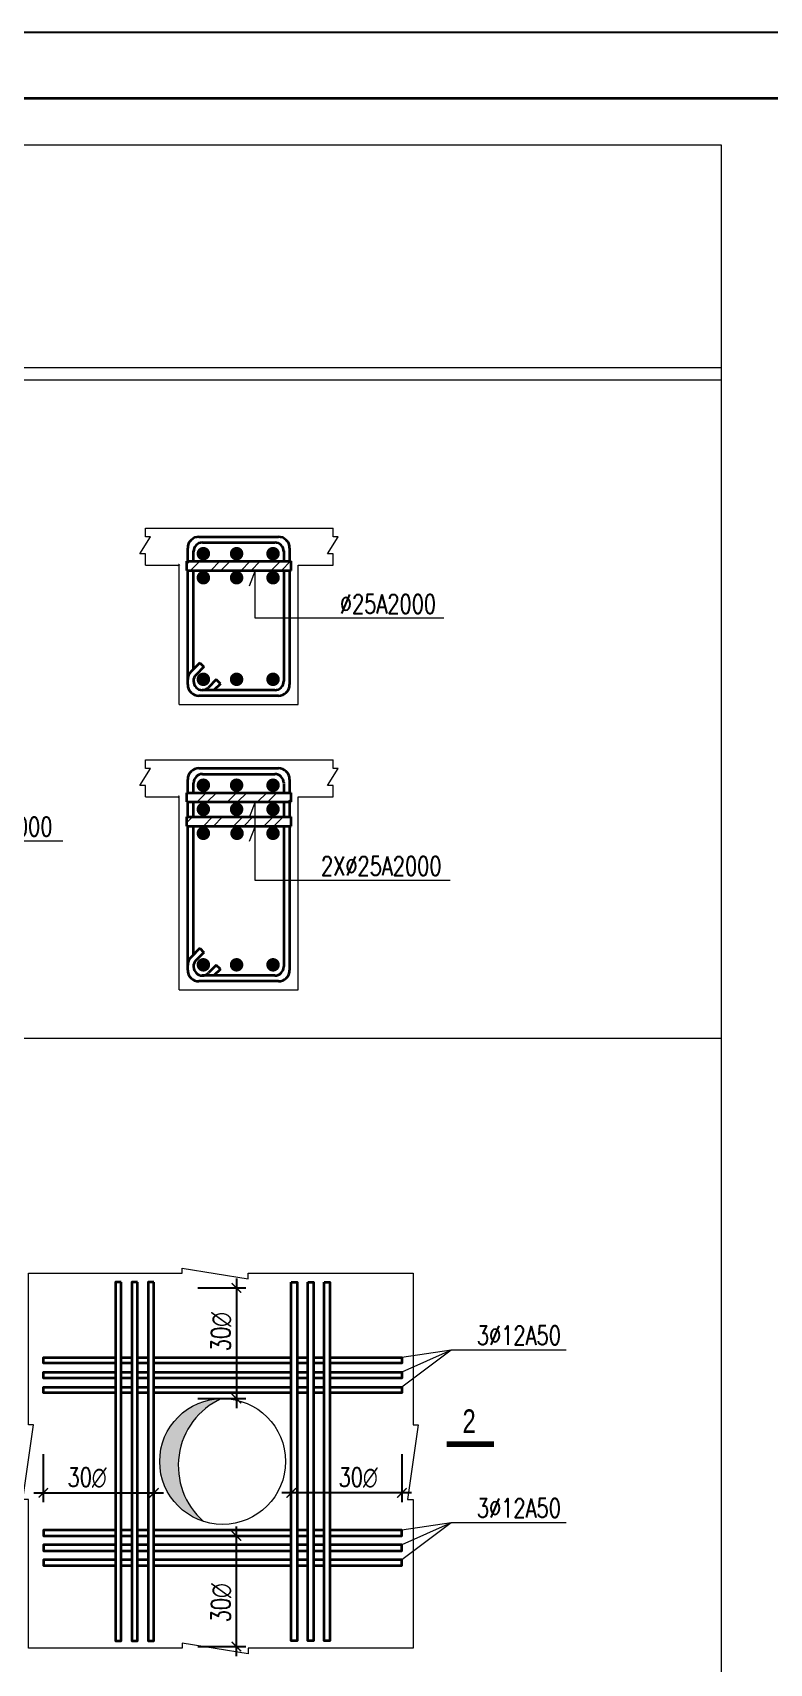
# Model space of a CAD drawing. Extents: x -1855204 to -1466800, y -1308584 to -996495.
# Drawn here: x -1664053 to -1656272, y -1034873 to -1017655 of the extents above; entities that cross this region are included whole.
import ezdxf
from ezdxf.enums import TextEntityAlignment as Align

# ---------------------------------------------------------------- set-up
doc = ezdxf.new("R2010")
doc.units = 0
doc.header["$LTSCALE"] = 150
doc.header["$PDMODE"] = 35
doc.layers.get('Defpoints').update_dxf_attribs({"lineweight": 18})
for name, color, linetype, lineweight in [('05.Text', 253, 'Continuous', 18), ('11.Khung bo', 32, 'Continuous', 50), ('12.Khung', 36, 'Continuous', 25), ('LS-DIM', 251, 'Continuous', 13), ('LS-HATCH', 147, 'Continuous', 9), ('LS-TEXT', 60, 'Continuous', 20), ('LS-THAY', 7, 'Continuous', 20), ('LS-THEP', 3, 'Continuous', 35)]:
    doc.layers.add(name, color=color, linetype=linetype, lineweight=lineweight)
doc.layers.add('DIM', color=1, linetype='Continuous')
doc.layers.add('HATCH', color=8, linetype='Continuous')
doc.styles.add('KCVN-LEADER', font='vnromadi.shx', dxfattribs={"width": 0.7, "height": 4})
doc.styles.add('vnsimpli', font='vnsimli.shx', dxfattribs={"width": 0.75})
doc.dimstyles.new('D100(200)', dxfattribs={"dimtxt": 200, "dimasz": 100, "dimexe": 100, "dimexo": 0, "dimgap": 50, "dimtad": 1, "dimdec": 0, "dimdsep": 46, "dimtxsty": 'vnsimpli', "dimblk": 'ARCHTICK', "dimcen": 1, "dimdle": 100, "dimclrd": 256, "dimclre": 256, "dimclrt": 60, "dimadec": 0, "dimazin": 0, "dimtfac": 1, "dimtdec": 0, "dimtmove": 0, "dimatfit": 3, "dimfxl": 1, "dimarcsym": 0})
pattern_1 = [(45, (-655228.4, 2393702.96), (-159.803483, 159.803483), []), (45, (-655121.87, 2393702.96), (-159.803483, 159.803483), [])]

# ---------------------------------------------------------------- blocks, each defined once
blk = doc.blocks.new('_ArchTick')
at = {"layer": 'DIM', "color": 0, "const_width": 0.15}
blk.add_lwpolyline([(-0.5, -0.5), (0.5, 0.5)], dxfattribs=at)
blk = doc.blocks.new('*D83')
at = {"layer": 'Defpoints', "color": 0, "transparency": 16777216}
for p in [(-1661322, -1032663), (-1660153, -1032663), (-1661322, -1033072)]:
    blk.add_point(p, dxfattribs=at)
at = {"layer": 'LS-DIM', "lineweight": -2, "transparency": 16777216}
for p, q in [((-1661322, -1032663), (-1661322, -1033172)), ((-1660153, -1032663), (-1660153, -1033172)), ((-1660053, -1033072), (-1661422, -1033072))]:
    blk.add_line(p, q, dxfattribs=at)
at = {"layer": 'LS-DIM', "lineweight": -2, "transparency": 16777216, "xscale": 100, "yscale": 100, "zscale": 100, "rotation": 180}
blk.add_blockref('_ArchTick', (-1661322, -1033072), dxfattribs=at)
at = {"layer": 'LS-DIM', "lineweight": -2, "transparency": 16777216, "xscale": 100, "yscale": 100, "zscale": 100}
blk.add_blockref('_ArchTick', (-1660153, -1033072), dxfattribs=at)
at = {"layer": 'LS-DIM', "color": 60, "transparency": 16777216, "insert": (-1660615, -1032913), "char_height": 200, "attachment_point": 5, "style": 'vnsimpli'}
blk.add_mtext('30{\\fSymbol|b0|i0|c2|p17;Æ}', dxfattribs=at)
blk = doc.blocks.new('*D95')
at = {"layer": 'Defpoints', "color": 0, "transparency": 16777216}
for p in [(-1662309, -1030909), (-1662309, -1032077), (-1661900, -1032077)]:
    blk.add_point(p, dxfattribs=at)
at = {"layer": 'LS-DIM', "lineweight": -2, "transparency": 16777216}
for p, q in [((-1661900, -1030809), (-1661900, -1032177)), ((-1662309, -1030909), (-1661800, -1030909)), ((-1662309, -1032077), (-1661800, -1032077))]:
    blk.add_line(p, q, dxfattribs=at)
at = {"layer": 'LS-DIM', "lineweight": -2, "transparency": 16777216, "xscale": 100, "yscale": 100, "zscale": 100}
for p, rotation in [((-1661900, -1030909), 90), ((-1661900, -1032077), 270)]:
    blk.add_blockref('_ArchTick', p, dxfattribs=dict(at, rotation=rotation))
at = {"layer": 'LS-DIM', "color": 60, "transparency": 16777216, "insert": (-1662059, -1031370), "char_height": 200, "attachment_point": 5, "rotation": 90, "style": 'vnsimpli'}
blk.add_mtext('30{\\fSymbol|b0|i0|c2|p17;Æ}', dxfattribs=at)
blk = doc.blocks.new('*D96')
at = {"layer": 'Defpoints', "color": 0, "transparency": 16777216}
for p in [(-1663940, -1032663), (-1662771, -1032663), (-1662771, -1033072)]:
    blk.add_point(p, dxfattribs=at)
at = {"layer": 'LS-DIM', "lineweight": -2, "transparency": 16777216}
for p, q in [((-1663940, -1032663), (-1663940, -1033172)), ((-1662771, -1032663), (-1662771, -1033172)), ((-1664040, -1033072), (-1662671, -1033072))]:
    blk.add_line(p, q, dxfattribs=at)
at = {"layer": 'LS-DIM', "lineweight": -2, "transparency": 16777216, "xscale": 100, "yscale": 100, "zscale": 100, "rotation": 180}
blk.add_blockref('_ArchTick', (-1663940, -1033072), dxfattribs=at)
at = {"layer": 'LS-DIM', "lineweight": -2, "transparency": 16777216, "xscale": 100, "yscale": 100, "zscale": 100}
blk.add_blockref('_ArchTick', (-1662771, -1033072), dxfattribs=at)
at = {"layer": 'LS-DIM', "color": 60, "transparency": 16777216, "insert": (-1663478, -1032913), "char_height": 200, "attachment_point": 5, "style": 'vnsimpli'}
blk.add_mtext('30{\\fSymbol|b0|i0|c2|p17;Æ}', dxfattribs=at)
blk = doc.blocks.new('*D97')
at = {"layer": 'Defpoints', "color": 0, "transparency": 16777216}
for p in [(-1662309, -1033526), (-1661900, -1033526), (-1662309, -1034695)]:
    blk.add_point(p, dxfattribs=at)
at = {"layer": 'LS-DIM', "lineweight": -2, "transparency": 16777216}
for p, q in [((-1661900, -1034795), (-1661900, -1033426)), ((-1662309, -1033526), (-1661800, -1033526)), ((-1662309, -1034695), (-1661800, -1034695))]:
    blk.add_line(p, q, dxfattribs=at)
at = {"layer": 'LS-DIM', "lineweight": -2, "transparency": 16777216, "xscale": 100, "yscale": 100, "zscale": 100}
for p, rotation in [((-1661900, -1033526), 90), ((-1661900, -1034695), 270)]:
    blk.add_blockref('_ArchTick', p, dxfattribs=dict(at, rotation=rotation))
at = {"layer": 'LS-DIM', "color": 60, "transparency": 16777216, "insert": (-1662059, -1034233), "char_height": 200, "attachment_point": 5, "rotation": 90, "style": 'vnsimpli'}
blk.add_mtext('30{\\fSymbol|b0|i0|c2|p17;Æ}', dxfattribs=at)
blk = doc.blocks.new('100')
at = {"layer": '11.Khung bo', "const_width": 26.7}
blk.add_lwpolyline([(1860913, -945240), (1860913, -916940), (1896063, -916940), (1896063, -945240)], close=True, dxfattribs=at)
at = {"layer": '12.Khung', "color": 1}
blk.add_lwpolyline([(1901579, -945940), (1901579, -916240), (1859580, -916240), (1859580, -945940)], close=True, dxfattribs=at)

msp = doc.modelspace()

# ---------------------------------------------------------------- hatches: boundary and pattern name
at = {"layer": 'HATCH'}
msp.add_hatch(color=256, dxfattribs=at).paths.add_polyline_path([(-1662059.4, -1032077, 0.4084728), (-1662710.6, -1032741.1, 0.3269912), (-1662246.9, -1033374.4, -0.5446857)])
at = {"layer": 'LS-HATCH'}
h = msp.add_hatch(dxfattribs=at)
h.set_pattern_fill('ANSI32', color=256, scale=23.726641, style=0)
h.set_pattern_definition([(45, (-655228.4, 2393446.69), (-159.803483, 159.803483), []), (45, (-655121.87, 2393446.69), (-159.803483, 159.803483), [])])
h.paths.add_polyline_path([(-1662427.8, -1023235.9), (-1662427.8, -1023333), (-1661323.5, -1023333), (-1661323.5, -1023235.9)])
h = msp.add_hatch(dxfattribs=at)
h.set_pattern_fill('ANSI32', color=256, scale=23.726641, style=0)
h.set_pattern_definition(pattern_1)
h.paths.add_polyline_path([(-1662427.8, -1025680.5), (-1662427.8, -1025777.6), (-1661323.5, -1025777.6), (-1661323.5, -1025680.5)])
h = msp.add_hatch(dxfattribs=at)
h.set_pattern_fill('ANSI32', color=256, scale=23.726641, style=0)
h.set_pattern_definition(pattern_1)
h.paths.add_polyline_path([(-1662427.8, -1025934.4), (-1662427.8, -1026031.5), (-1661323.5, -1026031.5), (-1661323.5, -1025934.4)])

# ---------------------------------------------------------------- linework, layer by layer
at = {"layer": 'LS-DIM', "linetype": 'ByBlock'}
for p, q in [((-1661702.2, -1023333), (-1661764.3, -1023498.1)), ((-1661702.2, -1025777.6), (-1661764.3, -1025942.7)), ((-1661702.2, -1026031.5), (-1661764.3, -1026196.6))]:
    msp.add_line(p, q, dxfattribs=at)
at = {"layer": 'LS-DIM'}
for p, q in [((-1661702.2, -1023838.4), (-1661702.2, -1023333)), ((-1659710.9, -1023838.4), (-1661702.2, -1023838.4)), ((-1661702.2, -1026605.6), (-1661702.2, -1025777.6)), ((-1663735.1, -1026190.7), (-1665835.5, -1026190.7)), ((-1659641.6, -1026605.6), (-1661702.2, -1026605.6)), ((-1659632.2, -1031564.8), (-1660153.2, -1031642.3)), ((-1659632.2, -1031564.8), (-1660153.2, -1031798.9)), ((-1659632.2, -1031564.8), (-1660153.2, -1031955.5)), ((-1659632.2, -1033388.4), (-1660153.2, -1033779.1)), ((-1659632.2, -1033388.4), (-1660153.2, -1033622.5)), ((-1659632.2, -1033388.4), (-1660153.2, -1033465.9))]:
    msp.add_line(p, q, dxfattribs=at)
for points in [[(-1662860.1, -1023277.3), (-1662860.1, -1023158.6), (-1662919.2, -1023158.6), (-1662806.6, -1022979.8), (-1662860.1, -1022979.8), (-1662860.1, -1022886.9)], [(-1660879.3, -1023277.3), (-1660879.3, -1023158.6), (-1660938.5, -1023158.6), (-1660825.9, -1022979.8), (-1660879.3, -1022979.8), (-1660879.3, -1022886.9)], [(-1662860.1, -1025721.9), (-1662860.1, -1025603.2), (-1662919.2, -1025603.2), (-1662806.6, -1025424.4), (-1662860.1, -1025424.4), (-1662860.1, -1025331.5)], [(-1660879.3, -1025721.9), (-1660879.3, -1025603.2), (-1660938.5, -1025603.2), (-1660825.9, -1025424.4), (-1660879.3, -1025424.4), (-1660879.3, -1025331.5)], [(-1658417.8, -1031564.8), (-1659632.2, -1031564.8)], [(-1658417.8, -1033388.4), (-1659632.2, -1033388.4)]]:
    msp.add_lwpolyline(points, dxfattribs=at)
msp.add_lwpolyline([(-1660034.8, -1030753.2), (-1660034.8, -1032354.1), (-1659981.3, -1032354.1), (-1660093.9, -1033142.7), (-1660034.8, -1033142.7), (-1660034.8, -1034713.5), (-1661777.3, -1034713.5), (-1661777.3, -1034772.7), (-1662473.8, -1034660.1), (-1662473.8, -1034713.5), (-1664097.8, -1034713.5), (-1664097.8, -1033142.7), (-1664156.9, -1033142.7), (-1664044.3, -1032354.1), (-1664097.8, -1032354.1), (-1664097.8, -1030753.2), (-1662473.8, -1030753.2), (-1662473.8, -1030699.8), (-1661777.3, -1030812.4), (-1661777.3, -1030753.2)], close=True, dxfattribs=at)
at = {"layer": 'LS-TEXT', "const_width": 60}
msp.add_lwpolyline([(-1659179.8, -1032559.3), (-1659680.3, -1032559.3)], dxfattribs=at)
at = {"layer": 'LS-THAY'}
for p, q in [((-1689670.4, -1021191.2), (-1656781, -1021191.2)), ((-1689670.4, -1021321.3), (-1656781, -1021321.3)), ((-1662860.1, -1022886.9), (-1660879.3, -1022886.9)), ((-1662860.1, -1023277.3), (-1662511.7, -1023277.3)), ((-1662505.7, -1024747.8), (-1662505.7, -1023283.2)), ((-1661248.1, -1024747.8), (-1661248.1, -1023277.3)), ((-1661248.1, -1023277.3), (-1660879.3, -1023277.3)), ((-1662505.7, -1024747.8), (-1661248.1, -1024747.8)), ((-1662860.1, -1025331.5), (-1660879.3, -1025331.5)), ((-1662860.1, -1025721.9), (-1662511.7, -1025721.9)), ((-1662505.7, -1027762), (-1662505.7, -1025727.8)), ((-1661248.1, -1027762), (-1661248.1, -1025721.9)), ((-1661248.1, -1025721.9), (-1660879.3, -1025721.9)), ((-1662505.7, -1027762), (-1661248.1, -1027762)), ((-1673225.7, -1028270.3), (-1656781, -1028270.3))]:
    msp.add_line(p, q, dxfattribs=at)
msp.add_lwpolyline([(-1689670.4, -1018838.5), (-1656781, -1018838.5), (-1656781, -1046205.7), (-1689670.4, -1046205.7)], close=True, dxfattribs=at)
msp.add_circle((-1662046.4, -1032741.1), 664.3, dxfattribs=at)
msp.add_arc((-1661734.4, -1032786.2), 780.2, 114.62422, 228.93022, dxfattribs=at)
at = {"layer": 'LS-THEP'}
for p, q in [((-1662414.9, -1023138.1), (-1662414.9, -1023096.4)), ((-1662296.2, -1022977.8), (-1661457.6, -1022977.8)), ((-1662259.1, -1023038.7), (-1661494.8, -1023038.7)), ((-1661339, -1023096.4), (-1661339, -1023138.1)), ((-1662427.8, -1023235.9), (-1661323.5, -1023235.9)), ((-1662427.8, -1023235.9), (-1662427.8, -1023333)), ((-1662414.9, -1023235.9), (-1662414.9, -1023138.1)), ((-1662354, -1023132), (-1662354, -1023127.5)), ((-1662354, -1023235.9), (-1662354, -1023138.1)), ((-1661399.8, -1023127.5), (-1661399.8, -1023132)), ((-1661399.8, -1023138.1), (-1661399.8, -1023235.9)), ((-1661339, -1023138.1), (-1661339, -1023235.9)), ((-1661323.5, -1023333), (-1661323.5, -1023235.9)), ((-1662427.8, -1023333), (-1661323.5, -1023333)), ((-1662414.9, -1024538.2), (-1662414.9, -1023333)), ((-1662414.9, -1023392), (-1662414.9, -1023350.3)), ((-1662354, -1024375.7), (-1662354, -1023333)), ((-1662354, -1023385.9), (-1662354, -1023381.4)), ((-1661399.8, -1023333), (-1661399.8, -1024501.1)), ((-1661399.8, -1023381.4), (-1661399.8, -1023385.9)), ((-1661339, -1023333), (-1661339, -1024538.2)), ((-1662286.7, -1024308.4), (-1662380.1, -1024401.8)), ((-1662243.6, -1024351.4), (-1662326.2, -1024434)), ((-1662286.7, -1024308.4), (-1662243.6, -1024351.4)), ((-1662414.9, -1024538.2), (-1662414.9, -1024485.7)), ((-1661494.8, -1024596), (-1662263, -1024596)), ((-1662113.4, -1024485.7), (-1662195.9, -1024568.2)), ((-1662070.3, -1024528.7), (-1662137.6, -1024596)), ((-1662070.3, -1024528.7), (-1662113.4, -1024485.7)), ((-1661457.6, -1024656.9), (-1662296.2, -1024656.9)), ((-1662296.2, -1025422.4), (-1661457.6, -1025422.4)), ((-1662259.1, -1025483.3), (-1661494.8, -1025483.3)), ((-1662414.9, -1025582.7), (-1662414.9, -1025541)), ((-1662414.9, -1025680.5), (-1662414.9, -1025582.7)), ((-1662354, -1025680.5), (-1662354, -1025578.2)), ((-1661399.8, -1025572.1), (-1661399.8, -1025576.7)), ((-1661399.8, -1025582.7), (-1661399.8, -1025680.5)), ((-1661339, -1025541), (-1661339, -1025582.7)), ((-1661339, -1025582.7), (-1661339, -1025680.5)), ((-1662427.8, -1025680.5), (-1661323.5, -1025680.5)), ((-1662427.8, -1025680.5), (-1662427.8, -1025777.6)), ((-1662427.8, -1025777.6), (-1661323.5, -1025777.6)), ((-1662414.9, -1025934.4), (-1662414.9, -1025777.6)), ((-1662414.9, -1025836.6), (-1662414.9, -1025794.9)), ((-1662354, -1025934.4), (-1662354, -1025777.6)), ((-1662354, -1025830.6), (-1662354, -1025826)), ((-1661399.8, -1025777.6), (-1661399.8, -1025934.4)), ((-1661399.8, -1025826), (-1661399.8, -1025830.6)), ((-1661339, -1025777.6), (-1661339, -1025934.4)), ((-1661323.5, -1025777.6), (-1661323.5, -1025680.5)), ((-1662427.8, -1025934.4), (-1661323.5, -1025934.4)), ((-1662427.8, -1025934.4), (-1662427.8, -1026031.5)), ((-1661323.5, -1026031.5), (-1661323.5, -1025934.4)), ((-1662427.8, -1026031.5), (-1661323.5, -1026031.5)), ((-1662414.9, -1027552.5), (-1662414.9, -1026031.5)), ((-1662414.9, -1026090.5), (-1662414.9, -1026048.8)), ((-1662354, -1027389.9), (-1662354, -1026031.5)), ((-1662354, -1026084.4), (-1662354, -1026079.9)), ((-1661399.8, -1026031.5), (-1661399.8, -1027515.4)), ((-1661399.8, -1026079.9), (-1661399.8, -1026084.4)), ((-1661339, -1026031.5), (-1661339, -1027552.5)), ((-1662286.7, -1027322.7), (-1662380.1, -1027416.1)), ((-1662243.6, -1027365.7), (-1662326.2, -1027448.2)), ((-1662286.7, -1027322.7), (-1662243.6, -1027365.7)), ((-1662414.9, -1027552.5), (-1662414.9, -1027500)), ((-1662113.4, -1027499.9), (-1662195.9, -1027582.5)), ((-1662070.3, -1027543), (-1662137.6, -1027610.3)), ((-1662070.3, -1027543), (-1662113.4, -1027499.9)), ((-1661457.6, -1027671.1), (-1662296.2, -1027671.1)), ((-1661494.8, -1027610.3), (-1662263, -1027610.3))]:
    msp.add_line(p, q, dxfattribs=at)
at = {"layer": 'LS-THEP', "color": 3, "const_width": 71.2}
for points in [[(-1662285.3, -1023156.4, -1), (-1662214.1, -1023156.4, -1)], [(-1661934.4, -1023156.4, -1), (-1661863.2, -1023156.4, -1)], [(-1661549.6, -1023156.4, -1), (-1661478.4, -1023156.4, -1)], [(-1662285.3, -1023410.2, -1), (-1662214.1, -1023410.2, -1)], [(-1661934.4, -1023410.2, -1), (-1661863.2, -1023410.2, -1)], [(-1661549.6, -1023410.2, -1), (-1661478.4, -1023410.2, -1)], [(-1662285.3, -1024482.8, 1), (-1662214.1, -1024482.8, 1)], [(-1661934.4, -1024482.8, 1), (-1661863.2, -1024482.8, 1)], [(-1661549.6, -1024482.8, 1), (-1661478.4, -1024482.8, 1)], [(-1662285.3, -1025601, -1), (-1662214.1, -1025601, -1)], [(-1661934.4, -1025601, -1), (-1661863.2, -1025601, -1)], [(-1661549.6, -1025601, -1), (-1661478.4, -1025601, -1)], [(-1662285.3, -1025854.9, -1), (-1662214.1, -1025854.9, -1)], [(-1661934.4, -1025854.9, -1), (-1661863.2, -1025854.9, -1)], [(-1661549.6, -1025854.9, -1), (-1661478.4, -1025854.9, -1)], [(-1662285.3, -1026108.8, -1), (-1662214.1, -1026108.8, -1)], [(-1661929.6, -1026108.8, -1), (-1661858.4, -1026108.8, -1)], [(-1661549.6, -1026108.8, -1), (-1661478.4, -1026108.8, -1)], [(-1662285.3, -1027497.1, 1), (-1662214.1, -1027497.1, 1)], [(-1661934.4, -1027497.1, 1), (-1661863.2, -1027497.1, 1)], [(-1661549.6, -1027497.1, 1), (-1661478.4, -1027497.1, 1)]]:
    msp.add_lwpolyline(points, format="xyb", close=True, dxfattribs=at)
at = {"layer": 'LS-THEP', "color": 3}
for points in [[(-1663118.3, -1030848), (-1663179.2, -1030848), (-1663179.2, -1034634.3), (-1663118.3, -1034634.3)], [(-1662944.8, -1030848), (-1663005.6, -1030848), (-1663005.6, -1034634.3), (-1662944.8, -1034634.3)], [(-1662771.2, -1030848), (-1662832, -1030848), (-1662832, -1034634.3), (-1662771.2, -1034634.3)], [(-1661321.6, -1030848), (-1661260.7, -1030848), (-1661260.7, -1034634.3), (-1661321.6, -1034634.3)], [(-1661148, -1030848), (-1661087.1, -1030848), (-1661087.1, -1034634.3), (-1661148, -1034634.3)], [(-1660974.4, -1030848), (-1660913.5, -1030848), (-1660913.5, -1034634.3), (-1660974.4, -1034634.3)]]:
    msp.add_lwpolyline(points, close=True, dxfattribs=at)
for points in [[(-1663179.2, -1031703.2), (-1663939.5, -1031703.2), (-1663939.5, -1031642.3), (-1663179.2, -1031642.3)], [(-1663118.3, -1031642.3), (-1663005.6, -1031642.3)], [(-1663005.6, -1031703.2), (-1663118.3, -1031703.2)], [(-1662944.8, -1031642.3), (-1662832, -1031642.3)], [(-1662832, -1031703.2), (-1662944.8, -1031703.2)], [(-1662771.2, -1031642.3), (-1661321.6, -1031642.3)], [(-1661321.6, -1031703.2), (-1662771.2, -1031703.2)], [(-1661260.7, -1031642.3), (-1661148, -1031642.3)], [(-1661148, -1031703.2), (-1661260.7, -1031703.2)], [(-1661087.1, -1031642.3), (-1660974.4, -1031642.3)], [(-1660974.4, -1031703.2), (-1661087.1, -1031703.2)], [(-1660913.5, -1031642.3), (-1660153.2, -1031642.3), (-1660153.2, -1031703.2), (-1660913.5, -1031703.2)], [(-1663179.2, -1031859.8), (-1663939.5, -1031859.8), (-1663939.5, -1031798.9), (-1663179.2, -1031798.9)], [(-1663118.3, -1031798.9), (-1663005.6, -1031798.9)], [(-1663005.6, -1031859.8), (-1663118.3, -1031859.8)], [(-1662944.8, -1031798.9), (-1662832, -1031798.9)], [(-1662832, -1031859.8), (-1662944.8, -1031859.8)], [(-1662771.2, -1031798.9), (-1661321.6, -1031798.9)], [(-1661321.6, -1031859.8), (-1662771.2, -1031859.8)], [(-1661260.7, -1031798.9), (-1661148, -1031798.9)], [(-1661148, -1031859.8), (-1661260.7, -1031859.8)], [(-1661087.1, -1031798.9), (-1660974.4, -1031798.9)], [(-1660974.4, -1031859.8), (-1661087.1, -1031859.8)], [(-1660913.5, -1031798.9), (-1660153.2, -1031798.9), (-1660153.2, -1031859.8), (-1660913.5, -1031859.8)], [(-1663179.2, -1032016.4), (-1663939.5, -1032016.4), (-1663939.5, -1031955.5), (-1663179.2, -1031955.5)], [(-1663118.3, -1031955.5), (-1663005.6, -1031955.5)], [(-1663005.6, -1032016.4), (-1663118.3, -1032016.4)], [(-1662944.8, -1031955.5), (-1662832, -1031955.5)], [(-1662832, -1032016.4), (-1662944.8, -1032016.4)], [(-1662771.2, -1031955.5), (-1661321.6, -1031955.5)], [(-1661321.6, -1032016.4), (-1662771.2, -1032016.4)], [(-1661260.7, -1031955.5), (-1661148, -1031955.5)], [(-1661148, -1032016.4), (-1661260.7, -1032016.4)], [(-1661087.1, -1031955.5), (-1660974.4, -1031955.5)], [(-1660974.4, -1032016.4), (-1661087.1, -1032016.4)], [(-1660913.5, -1031955.5), (-1660153.2, -1031955.5), (-1660153.2, -1032016.4), (-1660913.5, -1032016.4)], [(-1663179.2, -1033465.9), (-1663939.5, -1033465.9), (-1663939.5, -1033526.8), (-1663179.2, -1033526.8)], [(-1663005.6, -1033465.9), (-1663118.3, -1033465.9)], [(-1663118.3, -1033526.8), (-1663005.6, -1033526.8)], [(-1662832, -1033465.9), (-1662944.8, -1033465.9)], [(-1662944.8, -1033526.8), (-1662832, -1033526.8)], [(-1661321.6, -1033465.9), (-1662771.2, -1033465.9)], [(-1662771.2, -1033526.8), (-1661321.6, -1033526.8)], [(-1661148, -1033465.9), (-1661260.7, -1033465.9)], [(-1661260.7, -1033526.8), (-1661148, -1033526.8)], [(-1660974.4, -1033465.9), (-1661087.1, -1033465.9)], [(-1661087.1, -1033526.8), (-1660974.4, -1033526.8)], [(-1660913.5, -1033526.8), (-1660153.2, -1033526.8), (-1660153.2, -1033465.9), (-1660913.5, -1033465.9)], [(-1663179.2, -1033622.5), (-1663939.5, -1033622.5), (-1663939.5, -1033683.4), (-1663179.2, -1033683.4)], [(-1663005.6, -1033622.5), (-1663118.3, -1033622.5)], [(-1663118.3, -1033683.4), (-1663005.6, -1033683.4)], [(-1662832, -1033622.5), (-1662944.8, -1033622.5)], [(-1662944.8, -1033683.4), (-1662832, -1033683.4)], [(-1661321.6, -1033622.5), (-1662771.2, -1033622.5)], [(-1662771.2, -1033683.4), (-1661321.6, -1033683.4)], [(-1661148, -1033622.5), (-1661260.7, -1033622.5)], [(-1661260.7, -1033683.4), (-1661148, -1033683.4)], [(-1660974.4, -1033622.5), (-1661087.1, -1033622.5)], [(-1661087.1, -1033683.4), (-1660974.4, -1033683.4)], [(-1660913.5, -1033683.4), (-1660153.2, -1033683.4), (-1660153.2, -1033622.5), (-1660913.5, -1033622.5)], [(-1663179.2, -1033779.1), (-1663939.5, -1033779.1), (-1663939.5, -1033840), (-1663179.2, -1033840)], [(-1663005.6, -1033779.1), (-1663118.3, -1033779.1)], [(-1663118.3, -1033840), (-1663005.6, -1033840)], [(-1662832, -1033779.1), (-1662944.8, -1033779.1)], [(-1662944.8, -1033840), (-1662832, -1033840)], [(-1661321.6, -1033779.1), (-1662771.2, -1033779.1)], [(-1662771.2, -1033840), (-1661321.6, -1033840)], [(-1661148, -1033779.1), (-1661260.7, -1033779.1)], [(-1661260.7, -1033840), (-1661148, -1033840)], [(-1660974.4, -1033779.1), (-1661087.1, -1033779.1)], [(-1661087.1, -1033840), (-1660974.4, -1033840)], [(-1660913.5, -1033840), (-1660153.2, -1033840), (-1660153.2, -1033779.1), (-1660913.5, -1033779.1)]]:
    msp.add_lwpolyline(points, dxfattribs=at)
at = {"layer": 'LS-THEP'}
for centre, radius, start, end in [((-1662296.2, -1023096.4), 118.6, 90, 180), ((-1662259.1, -1023133.6), 94.9, 90, 180), ((-1661494.8, -1023133.6), 94.9, 0, 90), ((-1661457.6, -1023096.4), 118.6, 0, 90), ((-1662511.7, -1023283.2), 5.93, 0, 90), ((-1662296.2, -1024485.7), 118.6, 135, 180), ((-1662259.1, -1024501.1), 94.9, 135, 180), ((-1662296.2, -1024538.2), 118.6, 180, 270), ((-1662296.2, -1024538.2), 118.6, 180, 270), ((-1662259.1, -1024501.1), 94.9, 180, 270), ((-1662263, -1024501.1), 94.9, 270, 315), ((-1661494.8, -1024501.1), 94.9, 270, 0), ((-1661457.6, -1024538.2), 118.6, 270, 0), ((-1662296.2, -1025541), 118.6, 90, 180), ((-1662259.1, -1025578.2), 94.9, 90, 180), ((-1661494.8, -1025578.2), 94.9, 0, 90), ((-1661457.6, -1025541), 118.6, 0, 90), ((-1662511.7, -1025727.8), 5.93, 0, 90), ((-1662296.2, -1027500), 118.6, 135, 180), ((-1662296.2, -1027552.5), 118.6, 180, 270), ((-1662296.2, -1027552.5), 118.6, 180, 270), ((-1662259.1, -1027515.4), 94.9, 135, 180), ((-1662259.1, -1027515.4), 94.9, 180, 270), ((-1661494.8, -1027515.4), 94.9, 270, 0), ((-1661457.6, -1027552.5), 118.6, 270, 0), ((-1662263, -1027515.4), 94.9, 270, 315)]:
    msp.add_arc(centre, radius, start, end, dxfattribs=at)

# ---------------------------------------------------------------- block references
at = {"layer": '05.Text', "xscale": 0.991454545641318, "yscale": 0.991454545641318, "zscale": 0.9914545456793755}
msp.add_blockref('100', (-3535963.6, -109244.3), dxfattribs=at)

# ---------------------------------------------------------------- texts
at = {"layer": 'LS-TEXT', "style": 'vnsimpli', "width": 0.75}
for s, p in [('`25A2000', (-1660300.3, -1023687.1)), ('2X`25A2000', (-1664479.8, -1026039.4)), ('2X`25A2000', (-1660371.2, -1026454.3)), ('3`12A50', (-1658917.5, -1031409.4)), ('3`12A50', (-1658917.5, -1033233))]:
    msp.add_text(s, height=200, dxfattribs=at).set_placement(p, align=Align.MIDDLE)
at = {"layer": 'LS-TEXT', "style": 'KCVN-LEADER', "width": 0.75}
msp.add_text('2', height=250, dxfattribs=at).set_placement((-1659443.1, -1032440.9), align=Align.CENTER)

# ---------------------------------------------------------------- dimensions: what is measured, and where the dimension line sits
at = {"layer": 'LS-DIM'}
for base, p1, p2, angle, picture, middle in [((-1661900.3, -1032076.9), (-1662309, -1030908.5), (-1662309, -1032076.9), 90, '*D95', (-1661900.3, -1031370.2)), ((-1662771.2, -1033072.1), (-1663939.5, -1032663.3), (-1662771.2, -1032663.3), 180, '*D96', (-1663477.8, -1033072.1)), ((-1661900.3, -1033526.5), (-1662309, -1034694.8), (-1662309, -1033526.5), 270, '*D97', (-1661900.3, -1034233.1))]:
    dim = msp.add_linear_dim(base=base, p1=p1, p2=p2, angle=angle, text='30{\\fSymbol|b0|i0|c2|p17;Æ}', dimstyle='D100(200)', dxfattribs=at)
    dim.commit()
    dim.dimension.update_dxf_attribs({"geometry": picture, "text_midpoint": middle, "dimtype": 160})
dim = msp.add_linear_dim(base=(-1661321.6, -1033072.1), p1=(-1660153.2, -1032663.3), p2=(-1661321.6, -1032663.3), text='30{\\fSymbol|b0|i0|c2|p17;Æ}', dimstyle='D100(200)', dxfattribs=at)
dim.commit()
dim.dimension.update_dxf_attribs({"geometry": '*D83', "text_midpoint": (-1660614.9, -1033072.1), "dimtype": 160})

doc.saveas('drawing.dxf')
